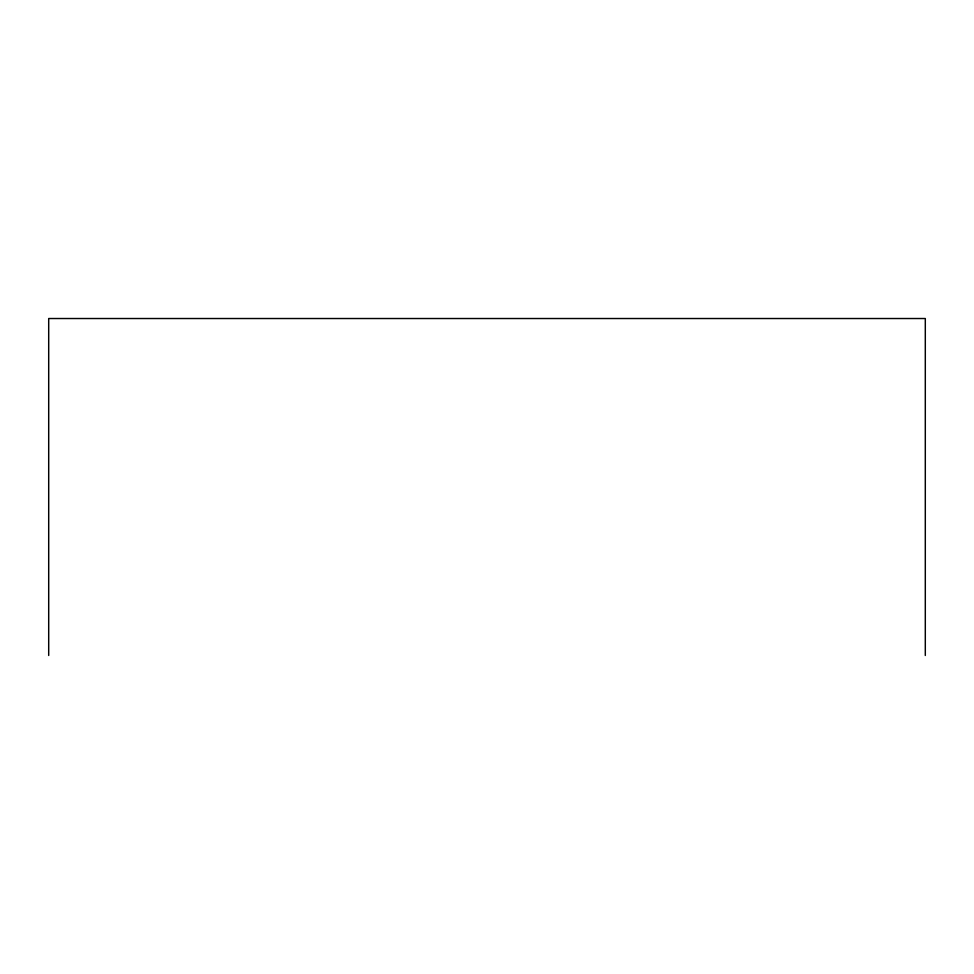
<?xml version="1.0" encoding="UTF-8"?>
<svg xmlns="http://www.w3.org/2000/svg" width="974" height="974" viewBox="0 0 974 974"><rect width="100%" height="100%" fill="white"/><g stroke="black" fill="none" stroke-linecap="round" stroke-linejoin="round"><path stroke-width="1.46" d="M925.3 655.478L925.3 318.522L48.7 318.522L48.7 655.478"/></g></svg>
